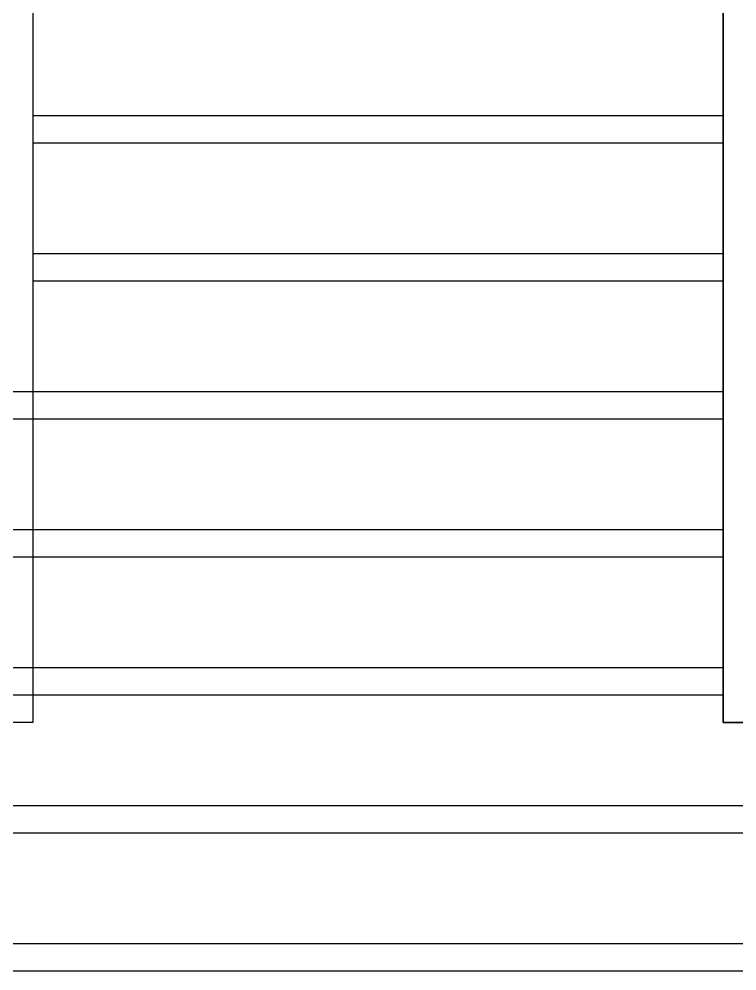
# Model space of a CAD drawing. Header units: millimetres. Extents: x 0 to 600, y 0 to 450.
# Drawn here: x 430.5 to 456.5, y 190 to 224.5 of the extents above; entities that cross this region are included whole.
import ezdxf

# ---------------------------------------------------------------- set-up
doc = ezdxf.new("R2010")
doc.units = ezdxf.units.MM
doc.layers.add('Engraving', color=1, linetype='Continuous')
doc.layers.add('External Cuts', color=5, linetype='Continuous')

# ---------------------------------------------------------------- blocks, each defined once
blk = doc.blocks.new('roof front')
blk.add_line((-153, 15), (3, 15))

msp = doc.modelspace()

# ---------------------------------------------------------------- linework, layer by layer
at = {"layer": 'Engraving'}
for p, q in [((431, 226), (431, 221)), ((456, 220), (456, 225)), ((456, 225), (456, 221)), ((431, 221), (456, 221)), ((431, 221), (431, 212)), ((456, 221), (456, 212)), ((456, 220), (431, 220)), ((456, 212), (456, 220)), ((431, 216), (456, 216)), ((456, 215), (431, 215)), ((431, 212), (431, 199)), ((456, 199), (456, 212)), ((456, 212), (456, 199)), ((430, 211), (456, 211)), ((456, 210), (430, 210)), ((430, 206), (456, 206)), ((456, 205), (430, 205)), ((430, 201), (456, 201)), ((456, 200), (430, 200)), ((431, 199), (430, 199)), ((431, 199), (431, 199)), ((456, 199), (456, 199)), ((457, 199), (456, 199)), ((456, 199), (457, 199)), ((394, 196), (550, 196)), ((550, 195), (394, 195)), ((394, 191), (550, 191))]:
    msp.add_line(p, q, dxfattribs=at)

# ---------------------------------------------------------------- block references
at = {"layer": 'External Cuts'}
msp.add_blockref('roof front', (547, 175), dxfattribs=at)

doc.saveas('drawing.dxf')
